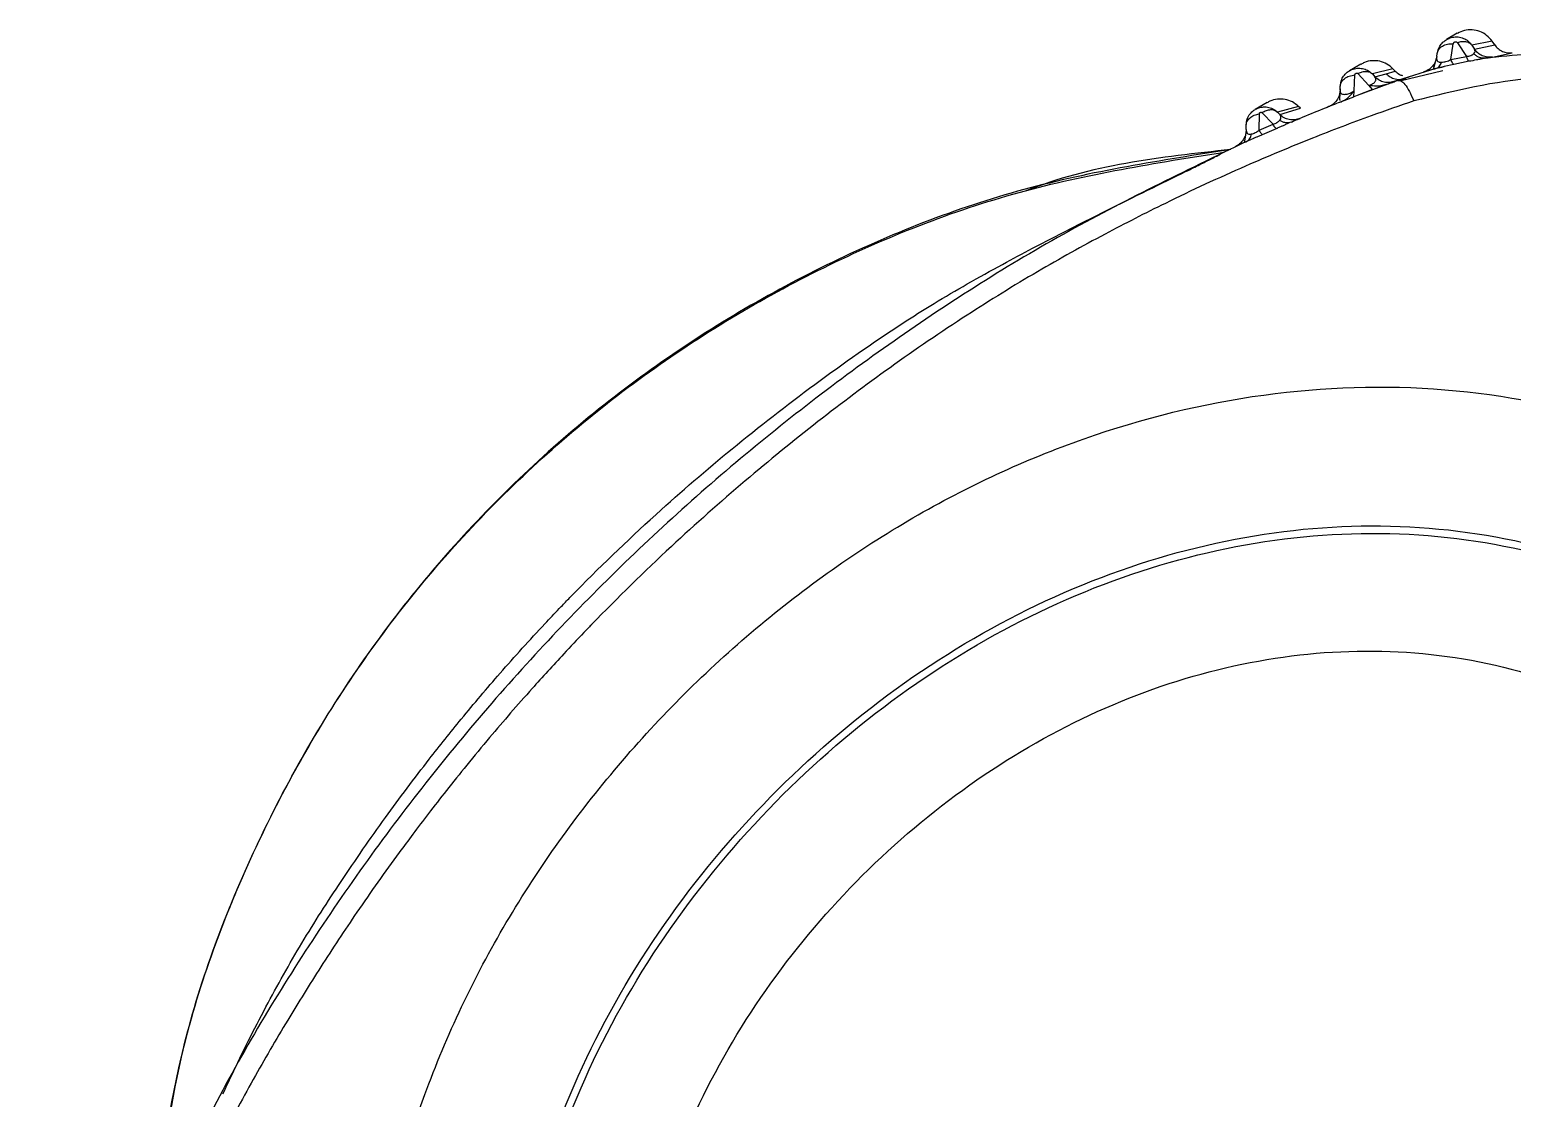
# Model space of a CAD drawing. Extents: x 398 to 508, y 623 to 782.
# Drawn here: x 501.174 to 502.729, y 704.861 to 705.982 of the extents above; entities that cross this region are included whole.
import ezdxf

# ---------------------------------------------------------------- set-up
doc = ezdxf.new("R2010")
doc.units = 0
doc.header["$MEASUREMENT"] = 0
doc.layers.add('GEOMETRY', color=2, linetype='Continuous', lineweight=25)

msp = doc.modelspace()

# ---------------------------------------------------------------- linework, layer by layer
at = {"layer": 'GEOMETRY'}
for p, q in [((502.6714, 705.9781), (502.6601, 705.9715)), ((502.6716, 705.9682), (502.6809, 705.9539)), ((502.7078, 705.9699), (502.6867, 705.9656)), ((502.7106, 705.966), (502.7078, 705.9699)), ((502.6498, 705.9536), (502.6503, 705.9569)), ((502.6646, 705.9505), (502.6672, 705.9671)), ((502.6646, 705.9505), (502.6809, 705.9539)), ((502.6867, 705.9656), (502.6894, 705.9614)), ((502.6894, 705.9614), (502.7106, 705.966)), ((502.7082, 705.9531), (502.7291, 705.9577)), ((502.5702, 705.9457), (502.5583, 705.9388)), ((502.6039, 705.9409), (502.5824, 705.9354)), ((502.5966, 705.9357), (502.6062, 705.9385)), ((502.6062, 705.9385), (502.6039, 705.9409)), ((502.6487, 705.9411), (502.6088, 705.9286)), ((502.6562, 705.9388), (502.6461, 705.9364)), ((502.6677, 705.9454), (502.6575, 705.9431)), ((502.6838, 705.9487), (502.6677, 705.9454)), ((502.5484, 705.9186), (502.5485, 705.9223)), ((502.5631, 705.9177), (502.5639, 705.9344)), ((502.5673, 705.9357), (502.5783, 705.9235)), ((502.5783, 705.9235), (502.5824, 705.9189)), ((502.5824, 705.9354), (502.585, 705.9324)), ((502.5984, 705.9248), (502.5824, 705.9189)), ((502.585, 705.9324), (502.5966, 705.9357)), ((502.5991, 705.9251), (502.5985, 705.9248)), ((502.5999, 705.9263), (502.6115, 705.9297)), ((502.6115, 705.9297), (502.621, 705.9324)), ((502.6461, 705.9364), (502.6124, 705.9281)), ((502.5483, 705.9058), (502.563, 705.9115)), ((502.563, 705.9114), (502.5631, 705.9177)), ((502.5662, 705.9128), (502.563, 705.9115)), ((502.5824, 705.9189), (502.5662, 705.9128)), ((502.4719, 705.9055), (502.4595, 705.8983)), ((502.4636, 705.8764), (502.4637, 705.8936)), ((502.4665, 705.8948), (502.4781, 705.8827)), ((502.5049, 705.9013), (502.4826, 705.8954)), ((502.4826, 705.8954), (502.4851, 705.8928)), ((502.4851, 705.8928), (502.5069, 705.8994)), ((502.5069, 705.8994), (502.5049, 705.9013)), ((502.4499, 705.8772), (502.4499, 705.8813)), ((502.4636, 705.8764), (502.4781, 705.8827)), ((502.4814, 705.878), (502.4668, 705.8717))]:
    msp.add_line(p, q, dxfattribs=at)
for points, knots in [([(502.6503, 705.9569), (502.651, 705.9595), (502.6521, 705.9639), (502.6563, 705.9689), (502.6609, 705.9723), (502.6664, 705.9742), (502.6722, 705.9745), (502.6779, 705.973), (502.683, 705.9701), (502.6854, 705.9671), (502.6867, 705.9656)], [0, 0, 0, 0, 0.166356, 0.279044, 0.399767, 0.51805, 0.638202, 0.758511, 0.879078, 1, 1, 1, 1]), ([(502.6672, 705.9671), (502.6673, 705.9674), (502.6674, 705.9678), (502.6678, 705.9684), (502.6683, 705.9689), (502.6689, 705.9691), (502.6694, 705.9692), (502.6698, 705.9692), (502.6702, 705.9691), (502.6706, 705.969), (502.6712, 705.9687), (502.6714, 705.9683), (502.6716, 705.9682)], [0, 0, 0, 0, 0.144988, 0.282396, 0.408827, 0.524229, 0.57945, 0.634159, 0.689453, 0.746382, 0.867343, 1, 1, 1, 1]), ([(502.7078, 705.9699), (502.7061, 705.972), (502.7025, 705.9763), (502.6951, 705.9803), (502.687, 705.9821), (502.6787, 705.9815), (502.6739, 705.9792), (502.6715, 705.978)], [0, 0, 0, 0, 0.201472, 0.402943, 0.604415, 0.805886, 1, 1, 1, 1]), ([(502.6867, 705.9656), (502.6859, 705.9664), (502.6842, 705.9681), (502.6804, 705.9692), (502.6761, 705.9694), (502.673, 705.9686), (502.6716, 705.9682)], [0, 0, 0, 0, 0.253258, 0.511382, 0.763459, 1, 1, 1, 1]), ([(502.6498, 705.9536), (502.6494, 705.9518), (502.6486, 705.9481), (502.6454, 705.9433), (502.6412, 705.9395), (502.6377, 705.9381), (502.636, 705.9374)], [0, 0, 0, 0, 0.244829, 0.5, 0.755171, 1, 1, 1, 1]), ([(502.6498, 705.9534), (502.6487, 705.9495), (502.6471, 705.9441), (502.6466, 705.9422), (502.6465, 705.9416)], [0, 0, 0, 0, 0.702439, 1, 1, 1, 1]), ([(502.6498, 705.9536), (502.6497, 705.952), (502.6495, 705.9498), (502.6514, 705.9482), (502.6531, 705.9477), (502.6543, 705.9477), (502.6549, 705.9478)], [0, 0, 0, 0, 0.551209, 0.790493, 0.899445, 1, 1, 1, 1]), ([(502.6503, 705.9569), (502.6507, 705.9584), (502.6515, 705.9613), (502.6555, 705.9648), (502.6609, 705.967), (502.6652, 705.9671), (502.6672, 705.9671)], [0, 0, 0, 0, 0.241629, 0.499998, 0.758369, 1, 1, 1, 1]), ([(502.6809, 705.9539), (502.6818, 705.954), (502.6835, 705.9541), (502.685, 705.9546), (502.6859, 705.9549), (502.6865, 705.9552), (502.6877, 705.9557), (502.6883, 705.9562), (502.6887, 705.9565)], [0, 0, 0, 0, 0.235622, 0.471634, 0.480551, 0.54513, 0.725606, 1, 1, 1, 1]), ([(502.6838, 705.9487), (502.6833, 705.949), (502.6825, 705.9497), (502.6814, 705.9525), (502.6809, 705.9539)], [0, 0, 0, 0, 0.503043, 1, 1, 1, 1]), ([(502.6887, 705.9565), (502.6893, 705.9573), (502.6905, 705.9589), (502.6898, 705.9605), (502.6894, 705.9614)], [0, 0, 0, 0, 0.473645, 1, 1, 1, 1]), ([(502.7013, 705.952), (502.7002, 705.9519), (502.6979, 705.9518), (502.6946, 705.9526), (502.6914, 705.9541), (502.6896, 705.9557), (502.6887, 705.9565)], [0, 0, 0, 0, 0.252786, 0.507301, 0.758048, 1, 1, 1, 1]), ([(502.7082, 705.9531), (502.7064, 705.953), (502.7028, 705.9528), (502.6975, 705.9544), (502.6928, 705.9572), (502.6905, 705.96), (502.6894, 705.9614)], [0, 0, 0, 0, 0.245213, 0.5, 0.754788, 1, 1, 1, 1]), ([(503.0626, 705.8607), (503.041, 705.8757), (503.014, 705.8944), (502.9827, 705.9098), (502.9747, 705.9135), (502.9726, 705.9145), (502.9721, 705.9147), (502.9719, 705.9148), (502.9432, 705.9279), (502.9112, 705.9387), (502.85, 705.9525), (502.789, 705.9607), (502.7306, 705.9549), (502.7013, 705.952)], [0, 0, 0, 0, 0.2082, 0.260693, 0.274113, 0.277664, 0.278653, 0.278952, 0.27912, 0.526842, 0.539473, 0.768615, 1, 1, 1, 1]), ([(502.7013, 705.952), (502.7031, 705.9523), (502.707, 705.9529), (502.7078, 705.953), (502.7082, 705.9531)], [0, 0, 0, 0, 0.472059, 1, 1, 1, 1]), ([(502.7106, 705.966), (502.7117, 705.9646), (502.714, 705.9617), (502.7188, 705.959), (502.7239, 705.9574), (502.7274, 705.9576), (502.7291, 705.9577)], [0, 0, 0, 0, 0.254075, 0.511661, 0.759811, 1, 1, 1, 1]), ([(502.5485, 705.9223), (502.5489, 705.9248), (502.5495, 705.9291), (502.5528, 705.9345), (502.5569, 705.9382), (502.5621, 705.9408), (502.5678, 705.9418), (502.5734, 705.941), (502.5784, 705.9389), (502.5811, 705.9366), (502.5824, 705.9354)], [0, 0, 0, 0, 0.1665285, 0.2800025, 0.4011225, 0.5233031, 0.6483322, 0.7696717, 0.8868704, 1, 1, 1, 1]), ([(502.5824, 705.9354), (502.5815, 705.9361), (502.5796, 705.9374), (502.5757, 705.938), (502.5715, 705.9375), (502.5687, 705.9363), (502.5673, 705.9357)], [0, 0, 0, 0, 0.253348, 0.511302, 0.763261, 1, 1, 1, 1]), ([(502.6039, 705.9409), (502.6019, 705.9427), (502.5978, 705.9462), (502.5901, 705.9491), (502.5819, 705.9496), (502.5751, 705.9484), (502.5716, 705.9462), (502.5704, 705.9454)], [0, 0, 0, 0, 0.221199, 0.442398, 0.663597, 0.884795, 1, 1, 1, 1]), ([(502.6062, 705.9385), (502.6076, 705.9372), (502.6098, 705.9351), (502.6128, 705.9341), (502.6139, 705.9338)], [0, 0, 0, 0, 0.62647, 1, 1, 1, 1]), ([(502.6487, 705.9411), (502.6467, 705.9405), (502.6428, 705.9395), (502.6373, 705.9379), (502.6365, 705.9376), (502.636, 705.9374)], [0, 0, 0, 0, 0.21947, 0.434766, 1, 1, 1, 1]), ([(502.6465, 705.9416), (502.6464, 705.9414), (502.6462, 705.9408), (502.6469, 705.9407), (502.6482, 705.941), (502.6489, 705.9411)], [0, 0, 0, 0, 0.155177, 0.568787, 1, 1, 1, 1]), ([(502.6487, 705.9411), (502.65, 705.9416), (502.6526, 705.9428), (502.6542, 705.9461), (502.6549, 705.9478)], [0, 0, 0, 0, 0.4999991, 1, 1, 1, 1]), ([(502.6575, 705.9431), (502.6575, 705.9431), (502.6543, 705.9424), (502.6515, 705.9418), (502.6487, 705.9411)], [0, 0, 0, 0, 0.006922, 1, 1, 1, 1]), ([(502.6506, 705.9419), (502.6514, 705.942), (502.6531, 705.9422), (502.656, 705.9428), (502.6575, 705.9431)], [0, 0, 0, 0, 0.479884, 1, 1, 1, 1]), ([(502.6549, 705.9478), (502.6556, 705.9478), (502.657, 705.9479), (502.6595, 705.9485), (502.6622, 705.9493), (502.6638, 705.9501), (502.6646, 705.9505)], [0, 0, 0, 0, 0.251071, 0.490727, 0.735067, 1, 1, 1, 1]), ([(502.6677, 705.9454), (502.6673, 705.9457), (502.6664, 705.9464), (502.6652, 705.9491), (502.6646, 705.9505)], [0, 0, 0, 0, 0.499986, 1, 1, 1, 1]), ([(502.7013, 705.952), (502.7003, 705.9518), (502.6989, 705.9516), (502.697, 705.9512), (502.6949, 705.9508), (502.6905, 705.9499), (502.6864, 705.9491), (502.6838, 705.9487)], [0, 0, 0, 0, 0.22155, 0.3323, 0.397743, 0.620158, 1, 1, 1, 1]), ([(502.5485, 705.9223), (502.5488, 705.9237), (502.5492, 705.9267), (502.5527, 705.9306), (502.5578, 705.9335), (502.5619, 705.9341), (502.5639, 705.9344)], [0, 0, 0, 0, 0.241786, 0.499998, 0.758211, 1, 1, 1, 1]), ([(502.5639, 705.9344), (502.5639, 705.9346), (502.564, 705.935), (502.5642, 705.9355), (502.5646, 705.9359), (502.5651, 705.9362), (502.5655, 705.9363), (502.5658, 705.9363), (502.5661, 705.9363), (502.5665, 705.9363), (502.5669, 705.9361), (502.5672, 705.9359), (502.5673, 705.9357)], [0, 0, 0, 0, 0.146361, 0.284808, 0.41183, 0.527282, 0.582294, 0.636648, 0.691473, 0.747865, 0.867827, 1, 1, 1, 1]), ([(502.5985, 705.9248), (502.5914, 705.9222), (502.5806, 705.9183), (502.5699, 705.9142), (502.5663, 705.9128)], [0, 0, 0, 0, 0.663169, 1, 1, 1, 1]), ([(502.5783, 705.9235), (502.579, 705.9237), (502.5802, 705.924), (502.5817, 705.9247), (502.5832, 705.9255), (502.5845, 705.9265), (502.5854, 705.9276), (502.586, 705.9288), (502.5862, 705.9305), (502.5855, 705.9316), (502.585, 705.9324)], [0, 0, 0, 0, 0.079086, 0.133913, 0.200461, 0.312241, 0.428543, 0.526289, 0.702284, 1, 1, 1, 1]), ([(502.5985, 705.9248), (502.5965, 705.9243), (502.5927, 705.9231), (502.5856, 705.9223), (502.581, 705.923), (502.5783, 705.9235)], [0, 0, 0, 0, 0.298965, 0.578216, 1, 1, 1, 1]), ([(502.606, 705.9275), (502.6042, 705.927), (502.6005, 705.926), (502.5947, 705.9266), (502.5893, 705.9286), (502.5864, 705.9312), (502.585, 705.9324)], [0, 0, 0, 0, 0.244705, 0.5, 0.755295, 1, 1, 1, 1]), ([(502.5966, 705.9357), (502.598, 705.9345), (502.6008, 705.932), (502.6063, 705.9299), (502.6121, 705.9293), (502.6157, 705.9303), (502.6175, 705.9308)], [0, 0, 0, 0, 0.244768, 0.500064, 0.755326, 1, 1, 1, 1]), ([(502.6088, 705.9286), (502.6071, 705.928), (502.6044, 705.927), (502.6012, 705.9258), (502.5996, 705.9253), (502.5991, 705.9251)], [0, 0, 0, 0, 0.528606, 0.827155, 1, 1, 1, 1]), ([(502.5991, 705.9251), (502.6011, 705.9258), (502.605, 705.9272), (502.6056, 705.9274), (502.606, 705.9275)], [0, 0, 0, 0, 0.518872, 1, 1, 1, 1]), ([(502.6088, 705.9286), (502.6099, 705.9287), (502.6122, 705.9288), (502.6164, 705.9248), (502.6211, 705.9177), (502.6243, 705.9106), (502.6258, 705.9071)], [0, 0, 0, 0, 0.2398, 0.491268, 0.747303, 1, 1, 1, 1]), ([(503.1026, 705.7867), (503.0711, 705.8163), (503.0085, 705.8751), (502.8849, 705.924), (502.7525, 705.9385), (502.6682, 705.9176), (502.6258, 705.9071)], [0, 0, 0, 0, 0.251476, 0.500099, 0.748747, 1, 1, 1, 1]), ([(502.6258, 705.9071), (502.6108, 705.902), (502.5753, 705.8898), (502.5163, 705.8671), (502.4441, 705.8371), (502.3714, 705.8034), (502.2987, 705.7662), (502.229, 705.7276), (502.1536, 705.681), (502.0768, 705.6286), (501.9992, 705.5705), (501.9226, 705.5081), (501.8431, 705.4376), (501.7906, 705.3862), (501.7635, 705.3583), (501.7635, 705.3583), (501.7635, 705.3583), (501.7635, 705.3583), (501.7635, 705.3583), (501.7635, 705.3583), (501.7635, 705.3582), (501.7634, 705.3582), (501.7633, 705.3581), (501.763, 705.3578), (501.7622, 705.3569), (501.7595, 705.3542), (501.7499, 705.3441), (501.7296, 705.3227), (501.6964, 705.2863), (501.6625, 705.2473), (501.6328, 705.2114), (501.6115, 705.1848), (501.5926, 705.1606), (501.5762, 705.139), (501.5508, 705.1048), (501.5182, 705.0587), (501.4793, 704.9999), (501.443, 704.9415), (501.4073, 704.8801), (501.3676, 704.8062), (501.3318, 704.7322), (501.2998, 704.6581), (501.274, 704.5919), (501.252, 704.5292), (501.2392, 704.4886), (501.2339, 704.4718)], [0, 0, 0, 0, 0.0231441, 0.0548402, 0.0915639, 0.1362058, 0.1703666, 0.2094266, 0.2512285, 0.2984443, 0.3439484, 0.3913774, 0.4413126, 0.497426, 0.4974271, 0.4974279, 0.4974295, 0.4974322, 0.4974372, 0.4974463, 0.4974634, 0.4974966, 0.4975642, 0.4977112, 0.498058, 0.499248, 0.5033016, 0.5181038, 0.5418372, 0.574517, 0.5926175, 0.6090412, 0.6237858, 0.6368496, 0.6482308, 0.6852872, 0.7183587, 0.7499853, 0.7845682, 0.8208547, 0.8709387, 0.9032595, 0.937451, 0.9739839, 1, 1, 1, 1]), ([(502.5049, 705.9013), (502.5028, 705.9031), (502.4986, 705.9065), (502.4907, 705.9091), (502.4826, 705.9093), (502.4761, 705.9079), (502.473, 705.9058), (502.4721, 705.9052)], [0, 0, 0, 0, 0.227395, 0.45479, 0.682185, 0.909581, 1, 1, 1, 1]), ([(502.5484, 705.9059), (502.5432, 705.9038), (502.5302, 705.8986), (502.5131, 705.8917), (502.5013, 705.8867), (502.4973, 705.885)], [0, 0, 0, 0, 0.3048069, 0.7638917, 1, 1, 1, 1]), ([(502.5484, 705.9186), (502.5482, 705.9167), (502.5478, 705.9129), (502.5451, 705.9077), (502.5412, 705.9033), (502.5377, 705.9016), (502.536, 705.9008)], [0, 0, 0, 0, 0.244606, 0.5, 0.755394, 1, 1, 1, 1]), ([(502.5484, 705.9198), (502.5484, 705.9173), (502.5484, 705.9124), (502.5472, 705.9082), (502.5485, 705.9078), (502.5485, 705.9078)], [0, 0, 0, 0, 0.490748, 0.984313, 1, 1, 1, 1]), ([(502.5483, 705.9058), (502.5499, 705.9065), (502.5531, 705.9079), (502.5586, 705.9118), (502.5613, 705.9153), (502.5631, 705.9177)], [0, 0, 0, 0, 0.24777, 0.493288, 1, 1, 1, 1]), ([(502.5484, 705.9186), (502.5484, 705.9175), (502.5485, 705.9153), (502.5506, 705.9141), (502.5534, 705.914), (502.5552, 705.9142), (502.5569, 705.9146), (502.5584, 705.9151), (502.5594, 705.9156), (502.5603, 705.916), (502.5616, 705.9167), (502.5626, 705.9174), (502.5631, 705.9177)], [0, 0, 0, 0, 0.310024, 0.585718, 0.692349, 0.74531, 0.798926, 0.862433, 0.88153, 0.891455, 0.942928, 1, 1, 1, 1]), ([(502.4499, 705.8813), (502.4501, 705.8837), (502.4505, 705.8881), (502.4537, 705.8936), (502.4576, 705.8973), (502.462, 705.8997), (502.4669, 705.901), (502.4724, 705.9009), (502.478, 705.8992), (502.4811, 705.8967), (502.4826, 705.8954)], [0, 0, 0, 0, 0.154612, 0.290603, 0.407903, 0.506473, 0.620626, 0.739473, 0.865922, 1, 1, 1, 1]), ([(502.4499, 705.8813), (502.45, 705.8827), (502.4503, 705.8855), (502.4534, 705.8893), (502.458, 705.8923), (502.4618, 705.8932), (502.4637, 705.8936)], [0, 0, 0, 0, 0.242505, 0.499998, 0.757493, 1, 1, 1, 1]), ([(502.4637, 705.8936), (502.4637, 705.8938), (502.4637, 705.8941), (502.464, 705.8945), (502.4643, 705.8949), (502.4646, 705.8951), (502.4649, 705.8952), (502.4653, 705.8953), (502.4657, 705.8952), (502.4661, 705.8951), (502.4663, 705.8949), (502.4665, 705.8948)], [0, 0, 0, 0, 0.144351, 0.279386, 0.402708, 0.515836, 0.570702, 0.625677, 0.739519, 0.863869, 1, 1, 1, 1]), ([(502.4826, 705.8954), (502.4816, 705.8961), (502.4796, 705.8975), (502.4754, 705.8979), (502.4709, 705.8971), (502.4679, 705.8955), (502.4665, 705.8948)], [0, 0, 0, 0, 0.249417, 0.506903, 0.760701, 1, 1, 1, 1]), ([(502.485, 705.8866), (502.4854, 705.8872), (502.4863, 705.8883), (502.4866, 705.8905), (502.4857, 705.8919), (502.4851, 705.8928)], [0, 0, 0, 0, 0.225042, 0.470435, 1, 1, 1, 1]), ([(502.5064, 705.8887), (502.5046, 705.8882), (502.501, 705.887), (502.4951, 705.8873), (502.4896, 705.8892), (502.4866, 705.8916), (502.4851, 705.8928)], [0, 0, 0, 0, 0.244604, 0.5, 0.755396, 1, 1, 1, 1]), ([(502.4499, 705.8772), (502.4497, 705.8753), (502.4495, 705.8715), (502.447, 705.8663), (502.4433, 705.8618), (502.44, 705.8599), (502.4384, 705.859)], [0, 0, 0, 0, 0.244703, 0.5, 0.755297, 1, 1, 1, 1]), ([(502.4499, 705.877), (502.4494, 705.8732), (502.4488, 705.8674), (502.4479, 705.8644), (502.4487, 705.864), (502.45, 705.8645), (502.4506, 705.8648)], [0, 0, 0, 0, 0.4760023, 0.7276279, 0.8608523, 1, 1, 1, 1]), ([(502.4499, 705.8772), (502.45, 705.8757), (502.4501, 705.8736), (502.4522, 705.8723), (502.4539, 705.8722), (502.455, 705.8724), (502.4556, 705.8725)], [0, 0, 0, 0, 0.542909, 0.786725, 0.897634, 1, 1, 1, 1]), ([(502.4556, 705.8725), (502.4562, 705.8727), (502.4573, 705.873), (502.4588, 705.8736), (502.4602, 705.8743), (502.4617, 705.875), (502.4629, 705.8759), (502.4636, 705.8764)], [0, 0, 0, 0, 0.252838, 0.493953, 0.521876, 0.738307, 1, 1, 1, 1]), ([(502.4668, 705.8717), (502.4665, 705.872), (502.4657, 705.8726), (502.4643, 705.8751), (502.4636, 705.8764)], [0, 0, 0, 0, 0.5000076, 1, 1, 1, 1]), ([(502.4781, 705.8827), (502.4789, 705.8829), (502.4804, 705.8834), (502.4817, 705.8841), (502.4824, 705.8846), (502.483, 705.885), (502.484, 705.8857), (502.4846, 705.8863), (502.485, 705.8866)], [0, 0, 0, 0, 0.238313, 0.475335, 0.500024, 0.549554, 0.728053, 1, 1, 1, 1]), ([(502.4814, 705.878), (502.4811, 705.8783), (502.4803, 705.8789), (502.4788, 705.8814), (502.4781, 705.8827)], [0, 0, 0, 0, 0.503105, 1, 1, 1, 1]), ([(502.4973, 705.885), (502.4953, 705.8842), (502.4934, 705.8833), (502.4913, 705.8824), (502.4913, 705.8824), (502.4913, 705.8824), (502.4911, 705.8823), (502.49, 705.8818), (502.4885, 705.8811), (502.4865, 705.8802), (502.4844, 705.8793), (502.4826, 705.8785), (502.4814, 705.878)], [0, 0, 0, 0, 0.417535, 0.417611, 0.41821, 0.419871, 0.426157, 0.450648, 0.646057, 0.703071, 0.806006, 1, 1, 1, 1]), ([(502.4973, 705.885), (502.4963, 705.8847), (502.4943, 705.8841), (502.4912, 705.8842), (502.488, 705.8849), (502.486, 705.8861), (502.485, 705.8866)], [0, 0, 0, 0, 0.254162, 0.509104, 0.759349, 1, 1, 1, 1]), ([(502.4973, 705.885), (502.4997, 705.8861), (502.505, 705.8882), (502.5059, 705.8886), (502.5064, 705.8887)], [0, 0, 0, 0, 0.4748311, 1, 1, 1, 1]), ([(502.4503, 705.8646), (502.3854, 705.8334), (502.2555, 705.7708), (502.0729, 705.6539), (501.9016, 705.5215), (501.7432, 705.3729), (501.5991, 705.2099), (501.4714, 705.0343), (501.3596, 704.8479), (501.3013, 704.7164), (501.2721, 704.6508)], [0, 0, 0, 0, 0.124582, 0.24949, 0.37459, 0.499876, 0.625195, 0.75037, 0.87536, 1, 1, 1, 1]), ([(502.4503, 705.8646), (502.4485, 705.8638), (502.4449, 705.8622), (502.4413, 705.8605), (502.4387, 705.8592), (502.4385, 705.8591), (502.4384, 705.859)], [0, 0, 0, 0, 0.2193135, 0.4370552, 0.7036357, 1, 1, 1, 1]), ([(502.4503, 705.8646), (502.4516, 705.8655), (502.4541, 705.8671), (502.4551, 705.8707), (502.4556, 705.8725)], [0, 0, 0, 0, 0.499989, 1, 1, 1, 1]), ([(502.4668, 705.8717), (502.4657, 705.8712), (502.464, 705.8704), (502.4619, 705.8695), (502.4604, 705.8689), (502.459, 705.8683), (502.4579, 705.8678), (502.4571, 705.8675), (502.4547, 705.8665), (502.4525, 705.8656), (502.4503, 705.8646)], [0, 0, 0, 0, 0.198415, 0.3028, 0.36011, 0.457997, 0.54502, 0.571673, 0.58734, 1, 1, 1, 1]), ([(501.3011, 704.7126), (501.3095, 704.7772), (501.3274, 704.9147), (501.4005, 705.1152), (501.5077, 705.3081), (501.6475, 705.4794), (501.8144, 705.6243), (502.0039, 705.7375), (502.2099, 705.819), (502.355, 705.8421), (502.4275, 705.8536)], [0, 0, 0, 0, 0.112507, 0.239291, 0.366076, 0.492861, 0.619646, 0.74643, 0.873215, 1, 1, 1, 1]), ([(502.4339, 705.8562), (502.3608, 705.8448), (502.2147, 705.8221), (502.0071, 705.7404), (501.8162, 705.6268), (501.6481, 705.481), (501.5073, 705.3085), (501.4, 705.114), (501.33, 704.9241), (501.3136, 704.798), (501.3067, 704.7453)], [0, 0, 0, 0, 0.129561, 0.259123, 0.388684, 0.518245, 0.647806, 0.777368, 0.906929, 1, 1, 1, 1]), ([(501.3764, 704.8657), (501.3794, 704.8723), (501.3934, 704.9024), (501.4204, 704.9562), (501.4584, 705.024), (501.5008, 705.09), (501.5454, 705.1544), (501.5879, 705.211), (501.6282, 705.2613), (501.6684, 705.3089), (501.7031, 705.3472), (501.7271, 705.3725), (501.738, 705.3839), (501.7727, 705.4194), (501.8309, 705.475), (501.9166, 705.5484), (502.003, 705.6151), (502.0726, 705.6636), (502.1246, 705.6963), (502.1578, 705.7157), (502.1924, 705.7348), (502.2299, 705.7548), (502.266, 705.7734), (502.3215, 705.8013), (502.3692, 705.8247), (502.4011, 705.8402), (502.414, 705.8467), (502.4195, 705.8496), (502.4227, 705.8513)], [0, 0, 0, 0, 0.014972, 0.068655, 0.119858, 0.170558, 0.224495, 0.274788, 0.310101, 0.351453, 0.397395, 0.411633, 0.420047, 0.428442, 0.509188, 0.577915, 0.650128, 0.723788, 0.745154, 0.77188, 0.800038, 0.823869, 0.856771, 0.881762, 0.951812, 0.967583, 0.981103, 1, 1, 1, 1]), ([(502.4339, 705.8562), (502.36, 705.8481), (502.2861, 705.8399), (502.218, 705.8124), (502.218, 705.8124)], [0, 0, 0, 0, 0.999747, 1, 1, 1, 1]), ([(501.5603, 704.3099), (501.5472, 704.3717), (501.5208, 704.4965), (501.5355, 704.6902), (501.587, 704.8798), (501.6755, 705.0599), (501.7955, 705.2237), (501.9413, 705.366), (502.1073, 705.4808), (502.2883, 705.5625), (502.478, 705.6068), (502.67, 705.6105), (502.8572, 705.571), (503.0311, 705.4893), (503.1859, 705.3711), (503.316, 705.2218), (503.4206, 705.0489), (503.4637, 704.9208), (503.4854, 704.8564)], [0, 0, 0, 0, 0.060091, 0.121152, 0.183577, 0.247259, 0.311757, 0.376464, 0.440752, 0.504052, 0.566014, 0.626679, 0.686637, 0.746971, 0.808472, 0.871348, 0.935362, 1, 1, 1, 1]), ([(501.7007, 704.3498), (501.6895, 704.4028), (501.667, 704.5096), (501.6798, 704.6754), (501.724, 704.8378), (501.8001, 704.992), (501.903, 705.1324), (502.028, 705.2544), (502.1702, 705.3529), (502.3251, 705.423), (502.4875, 705.4612), (502.6518, 705.4644), (502.8121, 705.4306), (502.961, 705.3607), (503.0934, 705.2593), (503.2048, 705.1313), (503.2943, 704.983), (503.3312, 704.8732), (503.3498, 704.818)], [0, 0, 0, 0, 0.060031, 0.121063, 0.183495, 0.247208, 0.311744, 0.37649, 0.440815, 0.50414, 0.566097, 0.626721, 0.686615, 0.746897, 0.808382, 0.871274, 0.935323, 1, 1, 1, 1]), ([(501.7082, 704.352), (501.6971, 704.4045), (501.6748, 704.5103), (501.6875, 704.6746), (501.7314, 704.8355), (501.8068, 704.9883), (501.9088, 705.1275), (502.0327, 705.2484), (502.1736, 705.346), (502.3271, 705.4155), (502.488, 705.4533), (502.6508, 705.4566), (502.8096, 705.4231), (502.9572, 705.3538), (503.0884, 705.2533), (503.1988, 705.1264), (503.2874, 704.9795), (503.3241, 704.8706), (503.3425, 704.8159)], [0, 0, 0, 0, 0.060017, 0.121046, 0.183483, 0.247203, 0.311744, 0.376491, 0.440822, 0.504154, 0.566114, 0.626731, 0.686609, 0.746882, 0.808366, 0.871265, 0.93532, 1, 1, 1, 1]), ([(501.8269, 704.3859), (501.8175, 704.4308), (501.7984, 704.5215), (501.8096, 704.6621), (501.8474, 704.7998), (501.9123, 704.9306), (501.9999, 705.0499), (502.1061, 705.1537), (502.2268, 705.2375), (502.3581, 705.2972), (502.4958, 705.3298), (502.6351, 705.3328), (502.7711, 705.3041), (502.8974, 705.2446), (503.0096, 705.1584), (503.1041, 705.0496), (503.18, 704.9236), (503.2114, 704.8302), (503.2272, 704.7833)], [0, 0, 0, 0, 0.0599111, 0.1209102, 0.1833853, 0.2471635, 0.3117385, 0.3765048, 0.4408804, 0.5042692, 0.5662494, 0.6268088, 0.686568, 0.7467557, 0.8082372, 0.871187, 0.9352954, 1, 1, 1, 1]), ([(501.4527, 703.4821), (501.4489, 703.487), (501.4413, 703.497), (501.3804, 703.5778), (501.2752, 703.7289), (501.1387, 703.9579), (501.0187, 704.196), (500.9403, 704.3836), (500.8923, 704.5149), (500.8675, 704.587), (500.8443, 704.6595), (500.8225, 704.7324), (500.8022, 704.8057), (500.7833, 704.8794), (500.772, 704.9289), (500.7663, 704.9536)], [0, 0, 0, 0, 0.011435, 0.022874, 0.185719, 0.348581, 0.511276, 0.674288, 0.720937, 0.767514, 0.81404, 0.860532, 0.90701, 0.953493, 1, 1, 1, 1])]:
    msp.add_open_spline(points, degree=3, knots=knots, dxfattribs=at)

doc.saveas('drawing.dxf')
